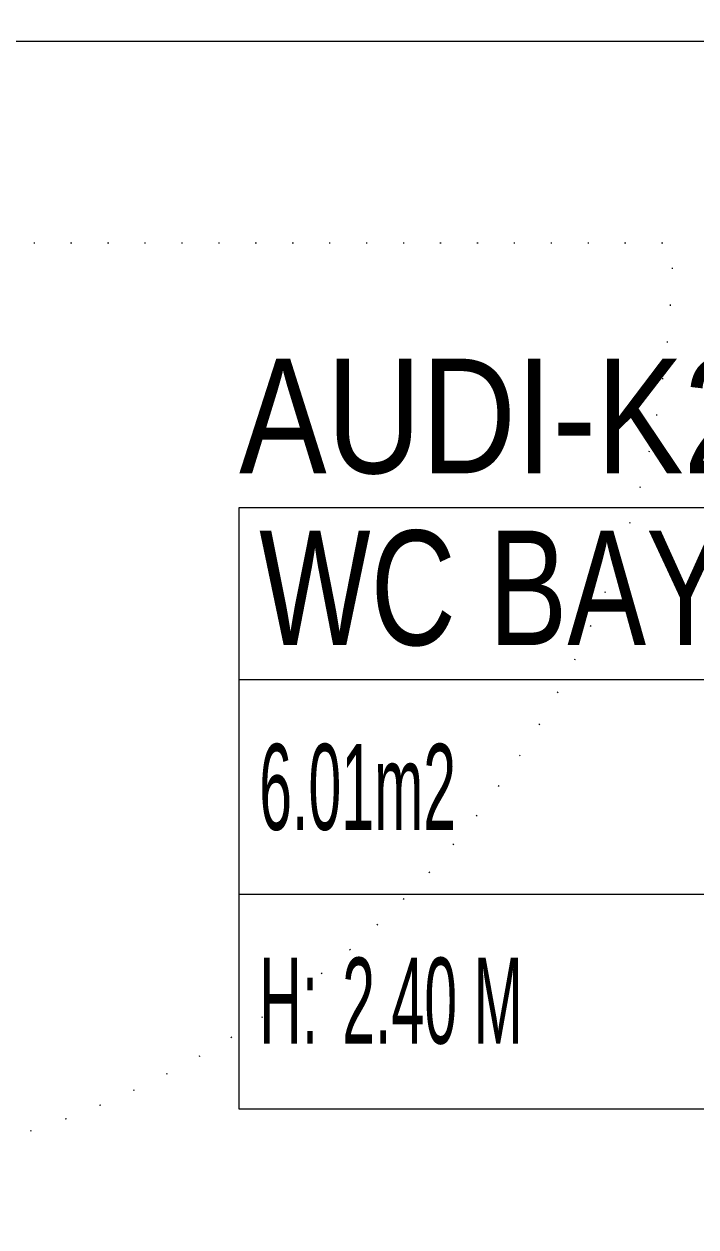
# Model space of a CAD drawing. Extents: x -1281 to 23780, y 0 to 7214.
# Drawn here: x 14218.3 to 14277, y 2699.5 to 2804.5 of the extents above; entities that cross this region are included whole.
import ezdxf
from ezdxf.enums import TextEntityAlignment as Align

# ---------------------------------------------------------------- set-up
doc = ezdxf.new("R2010")
doc.units = 0
doc.header["$LTSCALE"] = 25
doc.header["$MEASUREMENT"] = 0
doc.linetypes.add('DOT2', pattern=[0.125, 0, -0.125])
doc.layers.get('0').update_dxf_attribs({"color": 9, "lineweight": 9})
for name, color, linetype, lineweight in [('14', 9, 'Continuous', 9), ('20', 9, 'DOT2', 9), ('21', 9, 'Continuous', 9), ('35', 9, 'Continuous', 9)]:
    doc.layers.add(name, color=color, linetype=linetype, lineweight=lineweight)
doc.styles.add('Arial', font='arial.ttf', dxfattribs={"height": 2.5})
doc.styles.add('MuuM_TEXT-STANDART', font='ARIALN.TTF')

# ---------------------------------------------------------------- blocks, each defined once
blk = doc.blocks.new('0_roomno2-flat-2')
at = {"layer": '21'}
blk.add_lwpolyline([(96.88, -52.5), (0, -52.5), (0, 0), (96.88, 0)], close=True, dxfattribs=at)
for points in [[(0, -15), (96.88, -15)], [(0, -33.75), (40.62, -33.75)]]:
    blk.add_lwpolyline(points, dxfattribs=at)
at = {"layer": '21', "style": 'MuuM_TEXT-STANDART', "width": 0.6}
blk.add_text('H:', height=7.5, dxfattribs=at).set_placement((1.75, -43.04), align=Align.MIDDLE_LEFT)
at = {"layer": '21', "style": 'Arial'}
blk.add_attdef('ODANO', (0, 5.85), '', height=10, dxfattribs=at)
blk.add_attdef('MEKANADI', text='', height=10, dxfattribs=at).set_placement((1.75, -15), align=Align.BOTTOM_LEFT)
at = {"layer": '21', "style": 'MuuM_TEXT-STANDART', "width": 0.6}
for tag, p in [('YER01', (50, -22.5)), ('TAVAN01', (68.75, -22.5)), ('DUVAR01', (87.5, -22.5)), ('YER02', (50, -33.75)), ('TAVAN02', (68.75, -33.75)), ('DUVAR02', (87.5, -33.75)), ('YER03', (50, -45)), ('TAVAN03', (68.75, -45)), ('DUVAR03', (87.5, -45))]:
    blk.add_attdef(tag, text='', height=7.5, dxfattribs=at).set_placement(p, align=Align.MIDDLE_CENTER)
for tag, p in [('M2', (1.75, -24.38)), ('TEMIZTAVANYUKSEKLIGI', (9, -43.04))]:
    blk.add_attdef(tag, text='', height=7.5, dxfattribs=at).set_placement(p, align=Align.MIDDLE_LEFT)
blk = doc.blocks.new('p-kapı')
at = {"layer": '20'}
blk.add_lwpolyline([(4.87, -4.6), (86.47, -4.6)], dxfattribs=at)
blk.add_arc((4.87, -4.6), 81.6, 270.1053, 0, dxfattribs=at)
blk = doc.blocks.new('p-2. kat planı')
at = {"layer": '14'}
blk.add_lwpolyline([(14048, 2820.22), (14048, 2803), (14470.5, 2803), (14470.5, 2447)], dxfattribs=at)
blk.add_blockref('p-kapı', (14188.5, 2790))
ref = blk.add_blockref('0_roomno2-flat-2', (14237.11, 2762.29))
ref.add_attrib('ODANO', 'AUDI-K2-04', dxfattribs={"layer": '21', "height": 10, "style": 'MuuM_TEXT-STANDART'}).set_placement((14237.11, 2762.29), align=Align.BOTTOM_LEFT)
ref.add_attrib('MEKANADI', 'WC BAY', dxfattribs={"layer": '21', "height": 10, "style": 'MuuM_TEXT-STANDART', "width": 0.9}).set_placement((14238.86, 2747.29), align=Align.BOTTOM_LEFT)
ref.add_attrib('M2', '6.01m2', dxfattribs={"layer": '21', "height": 7.5, "style": 'MuuM_TEXT-STANDART', "width": 0.6}).set_placement((14238.86, 2737.91), align=Align.MIDDLE_LEFT)
ref.add_attrib('TEMIZTAVANYUKSEKLIGI', '2.40 M', dxfattribs={"layer": '21', "height": 7.5, "style": 'MuuM_TEXT-STANDART', "width": 0.6}).set_placement((14246.11, 2719.25), align=Align.MIDDLE_LEFT)

msp = doc.modelspace()

# ---------------------------------------------------------------- linework, layer by layer
at = {"layer": '35'}
msp.add_lwpolyline([(14192.5, 2630), (14192.5, 2700), (14182.5, 2700), (14182.5, 2790), (14192.5, 2790), (14192.5, 2803), (14470.5, 2803), (14470.5, 2635), (14347.5, 2635), (14347.5, 2685), (14337.5, 2685), (14337.5, 2630)], close=True, dxfattribs=at)

# ---------------------------------------------------------------- block references
msp.add_blockref('p-2. kat planı', (0, 0))

doc.saveas('drawing.dxf')
